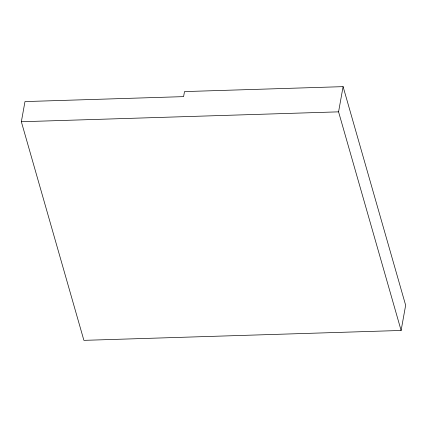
<?xml version="1.0" encoding="UTF-8"?>
<svg xmlns="http://www.w3.org/2000/svg" width="427" height="427" viewBox="0 0 427 427"><rect width="100%" height="100%" fill="white"/><g stroke="black" fill="none" stroke-linecap="round" stroke-linejoin="round"><path stroke-width="0.64" d="M21.35 121.743L24.979 101.583L183.589 96.63L184.496 91.591L343.1 86.644L405.65 305.257L401.113 330.461L83.9 340.356L21.35 121.743L338.568 111.847L401.113 330.461M338.568 111.847L343.1 86.644"/></g></svg>
